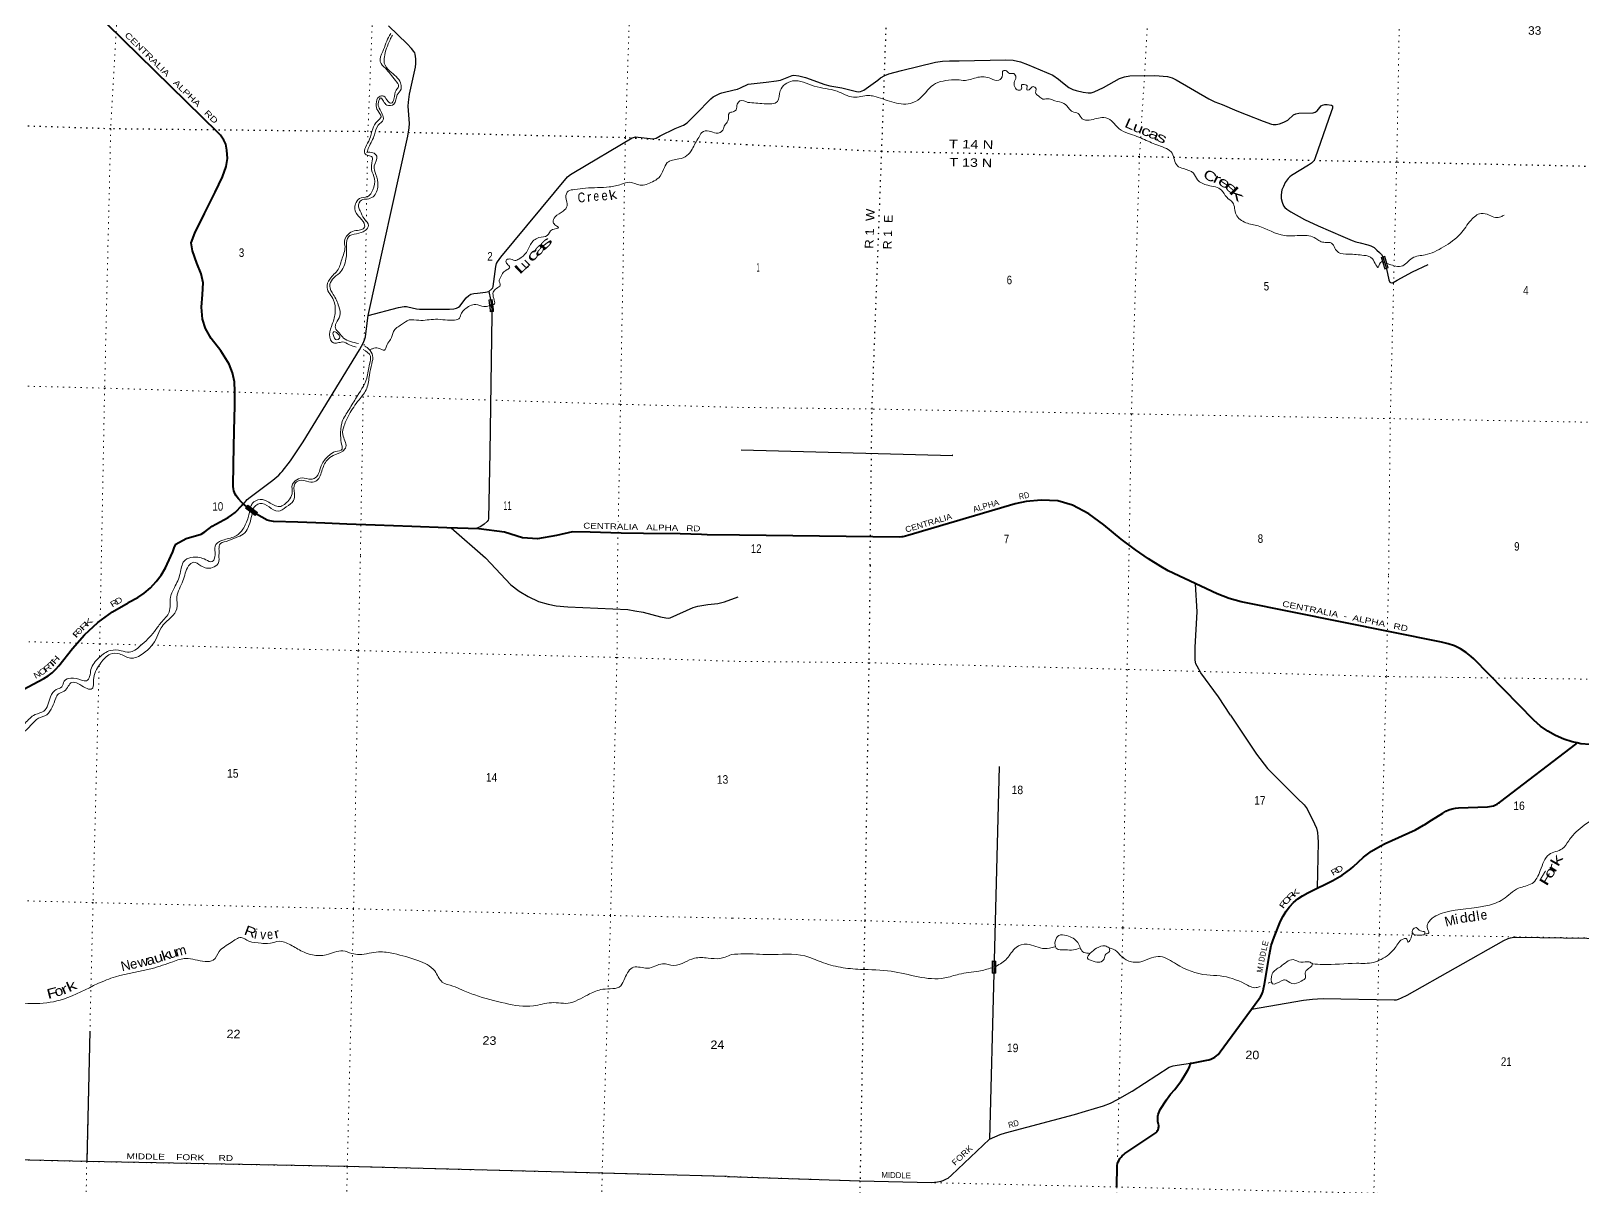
# Model space of a CAD drawing. Header units: feet. Extents: x -518066 to -250644, y -364975 to -177792.
# Drawn here: x -455800 to -423913, y -329205 to -305448 of the extents above; entities that cross this region are included whole.
import ezdxf
from ezdxf.enums import TextEntityAlignment as Align

# ---------------------------------------------------------------- set-up
doc = ezdxf.new("R2010")
doc.units = ezdxf.units.FT
doc.header["$LTSCALE"] = 80
doc.linetypes.add('DOTTED', pattern=[1.5, 0.3, -1.2])
for name, color, linetype, lineweight in [('26', 7, 'Continuous', 40), ('29', 7, 'Continuous', 25), ('30', 7, 'Continuous', 13), ('31', 7, 'Continuous', 13), ('39', 7, 'Continuous', 13), ('41', 7, 'Continuous', 13), ('6', 7, 'DOTTED', 25), ('61', 7, 'Continuous', 13), ('7', 7, 'DOTTED', 13)]:
    doc.layers.add(name, color=color, linetype=linetype, lineweight=lineweight)
doc.layers.add('27', color=7, linetype='Continuous')

msp = doc.modelspace()

# ---------------------------------------------------------------- linework, layer by layer
at = {"layer": '26'}
msp.add_line((-451168.84, -315376.8), (-451434.46, -315168.57), dxfattribs=at)
for points in [[(-451434.46, -315168.57), (-451478.16, -315130.08), (-451541.04, -315062.23), (-451584.42, -315003.42), (-451606.69, -314964.22), (-451630.66, -314900.62), (-451642.12, -314855.78), (-451647.25, -314811.19), (-451642.78, -314346.73), (-451626.12, -313655.24), (-451610.87, -313150.75), (-451613.47, -312853.07), (-451617.95, -312657.91), (-451662.84, -312474.07), (-451729.95, -312295.85), (-451901.83, -312019.14), (-452100.23, -311764.07), (-452215.14, -311560.82), (-452278.02, -311370.61), (-452295.61, -311122.92), (-452274.82, -310865.9), (-452266.39, -310624.73), (-452303.25, -310441.04), (-452391.66, -310218.17), (-452485.55, -309965.04), (-452510.72, -309801.68), (-452436.69, -309601.96), (-452234.24, -309195.48), (-452019.21, -308761.08), (-451868.69, -308446.14), (-451788.35, -308230.44), (-451765.2, -308063.96), (-451774.13, -307892.85), (-451796.09, -307773.79), (-451836.79, -307690.58), (-451910.74, -307589.18), (-451926.28, -307567.87), (-451953.97, -307540.74), (-456183.59, -303396.43)], [(-452886.75, -316147.95), (-452858.76, -316068.53), (-452823.27, -315996.79), (-452610.03, -315880.11), (-452302.69, -315785.28), (-452226.76, -315737.85), (-452080.6, -315624.52), (-452005.83, -315581.46), (-451747.63, -315447.72), (-451678.59, -315400.04), (-451604.95, -315341.78), (-451459.93, -315194.44), (-451434.46, -315168.57)], [(-432435.35, -316543.09), (-432586.4, -316452.29), (-432842.47, -316294.22), (-433110.12, -316111.79), (-433403.17, -315892.64), (-433759.05, -315599.82), (-434063.95, -315370.38), (-434400.01, -315192.57), (-434701.61, -315101.92), (-435046.9, -315086.77), (-435352.85, -315114.66), (-435582.84, -315162.19), (-437781.74, -315814.57), (-437832.23, -315827.61), (-437891.06, -315843.46), (-437910.03, -315846.17), (-437953.21, -315849.24), (-441241.4, -315807.52)], [(-441241.4, -315807.52), (-441905.96, -315799.18), (-442026.55, -315796.93), (-442462.62, -315784.78), (-443214.4, -315774.8), (-443676.9, -315766.79), (-444309.64, -315746.34), (-444675.52, -315743.54), (-445000.51, -315813.9), (-445393.87, -315885), (-445699.04, -315861.22), (-446072.91, -315745.65), (-446596.43, -315677.57), (-447255.49, -315655.23), (-447974.81, -315629.76), (-448726.29, -315603.69), (-449315.04, -315584.67), (-449764.97, -315560.2), (-450315.53, -315541.89), (-450821.91, -315526.42), (-450890.73, -315516.81), (-450952.08, -315497.85), (-451168.84, -315376.8)], [(-455947.09, -318972.41), (-455753.85, -318870.37), (-455538.18, -318755.24), (-455449.89, -318700.08), (-455367.85, -318636), (-455292.96, -318563.69), (-455232.51, -318492.45), (-454948.96, -318135.08), (-454701.41, -317856.79), (-454426.13, -317605.9), (-454126.13, -317385.16), (-453804.7, -317196.98), (-453802.27, -317195.73), (-453603.03, -317088.14), (-453473.43, -317002.6), (-453344.88, -316889.96), (-453228.81, -316764.49), (-453126.49, -316627.58), (-453039.04, -316480.73), (-453001.1, -316403.86), (-452886.75, -316147.95)], [(-424030.28, -320080.12), (-424133.98, -320058.74), (-424309.14, -320003.02), (-424477.51, -319929.3), (-424637.26, -319838.37), (-424786.63, -319731.25), (-424923.98, -319609.11), (-426153.04, -318351.87), (-426207.01, -318302.37), (-426315.09, -318218.14), (-426431.39, -318145.68), (-426554.62, -318085.77), (-426683.44, -318039.07), (-426816.44, -318006.1), (-430935.66, -317180.17), (-431182.16, -317112.74), (-431431.17, -317016.32), (-432435.35, -316543.09)], [(-426468.62, -321411.35), (-425872.97, -321390.61), (-425831.72, -321387.76), (-425791, -321380.62), (-425751.24, -321369.26), (-425712.89, -321353.8), (-425676.36, -321334.43), (-425642.06, -321311.34), (-425631.2, -321302.87), (-425599.08, -321279.68), (-424057.77, -320101.14), (-424030.28, -320080.12)], [(-411936.2, -322917.01), (-411935.78, -322890.75), (-411933.78, -322766.86), (-411934.54, -320078.73), (-413385.02, -320275.93), (-413554.98, -320296.22), (-414017.2, -320318.02), (-417513.81, -320252.9), (-423669.74, -320115.69), (-423771.03, -320113.93), (-423953.95, -320095.85), (-424030.28, -320080.12)], [(-433490.68, -329205.76), (-433482.2, -328762.82), (-433473.87, -328725.81), (-433461.72, -328689.89), (-433445.88, -328655.42), (-433426.53, -328622.81), (-433403.87, -328592.39), (-433378.16, -328564.51), (-433349.67, -328539.47), (-433323.28, -328520.48), (-432707.62, -328107.03), (-432691.77, -328093.7), (-432677.4, -328078.78), (-432664.67, -328062.45), (-432653.72, -328044.88), (-432644.66, -328026.25), (-432637.6, -328006.79), (-432632.62, -327986.69), (-432629.76, -327966.18), (-432629.06, -327945.48), (-432630.53, -327924.83), (-432631.31, -327919.18), (-432645.81, -327858.76), (-432650.38, -327822.53), (-432651.13, -327786.02), (-432648.06, -327749.64), (-432641.2, -327713.77), (-432630.63, -327678.82), (-432616.47, -327645.16), (-432598.87, -327613.17), (-432597.44, -327610.9), (-432469.18, -327413.69), (-432420.89, -327343.2), (-432384.93, -327299.43), (-432301.84, -327204.86), (-432163.86, -327018.22), (-432113.52, -326938.45), (-432030.57, -326803.36), (-432007.28, -326759.04), (-431988.74, -326712.53), (-431981.7, -326687.52), (-431974.77, -326662.52), (-431949.77, -326657.86), (-431641.44, -326600.32), (-431598.1, -326590.85), (-431555.98, -326576.9), (-431515.56, -326558.62), (-431477.26, -326536.22), (-431441.52, -326509.94), (-431408.72, -326480.06), (-431379.22, -326446.92), (-431364.1, -326426.84), (-430571.82, -325348.32), (-430539.95, -325300.57), (-430513.24, -325249.76), (-430491.99, -325196.43), (-430476.43, -325141.18), (-430475, -325134.65), (-430455.57, -325036.15), (-430356.97, -324429.84), (-430316.41, -324243.11), (-430260.95, -324073.06), (-430127.05, -323744.72), (-430075.82, -323638.65), (-430013.78, -323538.51), (-429941.61, -323445.41), (-429860.1, -323360.36), (-429770.16, -323284.3), (-429672.75, -323218.06), (-429568.95, -323162.36), (-429538.52, -323148.58), (-429051.7, -322904.99), (-428859.16, -322793.91), (-428679.29, -322663.32), (-428636.32, -322627.61), (-428422.16, -322429.78), (-428257.17, -322305.87), (-428080.13, -322199.88), (-427975.12, -322148.2), (-427353.85, -321862.7), (-427187.09, -321772.16), (-427162.44, -321756.79), (-427024.06, -321669.06), (-426795.1, -321520.04), (-426733.54, -321484.38), (-426668.59, -321455.36), (-426600.97, -321433.29), (-426531.4, -321418.4), (-426468.62, -321411.35)]]:
    msp.add_lwpolyline(points, dxfattribs=at)
at = {"layer": '29'}
for p, q in [((-448875.03, -311296.78), (-448058.45, -307609.91)), ((-447168.62, -315657.68), (-446464.57, -316274)), ((-431154.03, -319510.88), (-430623.24, -320309.64)), ((-429355.34, -322118.21), (-429374.26, -323062.99)), ((-430722.78, -325553.82), (-429656.5, -325368.88)), ((-454595.29, -326001.66), (-454655.84, -328682.41))]:
    msp.add_line(p, q, dxfattribs=at)
for points in [[(-448058.45, -307609.91), (-448028.23, -307436.82), (-448025.11, -307351.33), (-448050.12, -306992.66), (-448046.99, -306907.15), (-448025.11, -306742.42), (-447904.21, -306191.89), (-447891.71, -306116.81), (-447891.71, -306083.46), (-447895.87, -306018.8), (-447907.34, -305924.96), (-447917.76, -305893.68), (-447933.4, -305866.59), (-447984.46, -305808.19), (-448075.13, -305708.1), (-448458.65, -305341.09)], [(-441064, -306539.59), (-440692.8, -306496.64), (-440480.8, -306471.45), (-440398.94, -306454.65), (-440163.86, -306362.25), (-440123.98, -306353.85), (-440027.42, -306370.65), (-439886.79, -306404.25), (-439492.19, -306547.04), (-439389.34, -306572.25), (-439139.56, -306614.24), (-438837.31, -306689.84), (-438796.38, -306694.05), (-438755.45, -306689.85), (-438691.43, -306660.45), (-438400.73, -306454.65), (-438344.06, -306412.65), (-438256.95, -306360.15), (-438177.19, -306324.45), (-437913.77, -306261.45), (-437214.81, -306089.25), (-437074.19, -306068.25), (-436931.45, -306059.85), (-436729.96, -306059.85), (-435781.23, -306038.85), (-435621.7, -306043.05), (-435470.58, -306080.85), (-435327.85, -306135.45), (-434807.31, -306353.85), (-434691.86, -306433.64), (-434605.81, -306505.04), (-434473.57, -306605.84), (-434398.01, -306647.84), (-434328.74, -306673.04), (-434179.71, -306706.64), (-434078.96, -306719.24), (-434018.1, -306715.04), (-433957.22, -306694.04), (-433766.22, -306605.84), (-433438.78, -306421.05), (-433335.93, -306387.44), (-433220.49, -306370.65), (-432708.35, -306362.25)], [(-432708.35, -306362.25), (-432452.26, -306383.25), (-432355.71, -306408.45), (-432271.75, -306450.45), (-431600.09, -306841.04), (-431474.15, -306899.84), (-431323.02, -306958.64), (-431024.97, -307084.64), (-430831.87, -307164.44), (-430480.69, -307297.11), (-430312.77, -307360.11), (-430278.79, -307368.13), (-430215.03, -307368.9), (-430147.86, -307356.3), (-430059.45, -307324.03), (-429979.69, -307277.83), (-429862.15, -307172.84), (-429812.83, -307147.63), (-429753, -307135.04), (-429454.95, -307126.63), (-429412.97, -307118.24), (-429375.19, -307088.84), (-429291.23, -306988.04), (-429261.85, -306969.13), (-429215.67, -306958.64), (-429167.39, -306956.53), (-429077.13, -306971.24), (-429060.35, -306988.03), (-429060.34, -307034.24), (-429085.53, -307109.84), (-429412.97, -308050.62), (-429437.11, -308107.31), (-429471.74, -308143.02), (-429493.78, -308164.01), (-429551.5, -308201.82), (-429904.13, -308416.02), (-429938.76, -308445.41), (-429968.15, -308476.91), (-430030.06, -308563.02), (-430068.9, -308640.71), (-430097.23, -308710.02), (-430117.17, -308812.9), (-430114.02, -308890.61), (-430094.08, -308962), (-430063.65, -309037.61)], [(-446396.88, -310801.28), (-446329.51, -310744.13), (-446310.75, -310723.28), (-446303.69, -310695.63), (-446253.67, -310286.91), (-446235.71, -310226.97), (-446219.04, -310193.61), (-446145.28, -310095.06), (-444777.97, -308443.51), (-444718.31, -308398.16), (-444644.57, -308351.75), (-443452.34, -307642.75), (-443376, -307622.42), (-443327.28, -307626.07), (-443077.16, -307659.43), (-443017.49, -307659.95), (-442959.13, -307647.44), (-442877.07, -307601.05), (-442568.59, -307450.9), (-442392.19, -307380.52), (-442318.47, -307334.13), (-442143.39, -307158.96), (-441834.91, -306842), (-441784.61, -306802.89), (-441714.78, -306763.27), (-441649.13, -306729.9), (-441609.8, -306716.88), (-441351.35, -306658.49), (-441286.45, -306640.24), (-441226.29, -306616.78), (-441064, -306539.59)], [(-430063.65, -309037.61), (-430041.6, -309071.2), (-429995.42, -309111.1), (-429915.66, -309163.6), (-429632.3, -309321.1), (-429351.04, -309451.29), (-428849.39, -309669.69), (-428652.09, -309753.69), (-428576.53, -309778.89), (-428490.47, -309799.89), (-428330.95, -309841.89), (-428270.08, -309862.89), (-428205.01, -309898.59), (-428148.34, -309948.99), (-428091.15, -309996.23), (-428054.42, -310039.28), (-428024.5, -310089.69)], [(-428024.5, -310089.69), (-427950.52, -310335.37), (-427904.35, -310557.97), (-427890.18, -310595.77), (-427881.78, -310607.32), (-427868.66, -310616.76), (-427842.95, -310623.07), (-427825.11, -310622.02), (-427816.19, -310616.76), (-427732.23, -310570.57), (-427413.19, -310396.27), (-427094.15, -310242.97)], [(-448875.03, -311296.78), (-448249.9, -311129.37), (-448132.13, -311108.52), (-448086.28, -311108.52), (-448058.14, -311112.69), (-447883.06, -311154.4), (-447817.4, -311162.74), (-447678.8, -311166.91), (-447203.58, -311166.91), (-447112.91, -311158.57), (-447057.68, -311146.05), (-447017.03, -311125.21), (-446990.98, -311100.18), (-446857.58, -310929.18), (-446807.56, -310881.24), (-446761.7, -310854.11), (-446701.26, -310843.7), (-446624.14, -310833.26), (-446465.73, -310812.41), (-446396.88, -310801.28)], [(-446396.88, -310801.28), (-446362.56, -310964.64), (-446341.72, -311100.18), (-446332.86, -311182.55), (-446331.3, -311216.96), (-446335.47, -311281.6), (-446370.9, -314107.16), (-446400.08, -315475.11), (-446409.45, -315500.13), (-446426.13, -315529.32), (-446487.62, -315583.55), (-446557.44, -315627.33), (-446657.01, -315669.12)], [(-449054.47, -311996.87), (-448971.08, -311846.71), (-448939.82, -311771.64), (-448925.23, -311729.93), (-448918.97, -311673.63), (-448875.03, -311296.78)], [(-451434.46, -315168.57), (-451357.61, -315076.82), (-451300.29, -315024.68), (-451188.78, -314945.45), (-450834.46, -314680.62), (-450708.35, -314576.35), (-450664.58, -314530.47), (-450638.53, -314503.37), (-450469.7, -314282.33), (-450211.25, -313890.3), (-449054.47, -311996.87)], [(-441207.62, -314053.14), (-436863.22, -314168.79), (-436871.22, -314166.61)], [(-446464.57, -316274), (-445938.89, -316832.19), (-445773.47, -316962.62), (-445587.43, -317071.56), (-445373.4, -317172.07), (-445176.14, -317228.65), (-445010.72, -317258.09), (-444772.34, -317281.01), (-443538.49, -317333.37), (-443391.75, -317360.95), (-443224.42, -317393.21), (-442865.48, -317490.45), (-442759.86, -317510.56), (-442707.52, -317514.3), (-442670.13, -317504.95), (-442195.28, -317297.37), (-442102.74, -317266.05), (-441893.36, -317236.13), (-441686.78, -317213.21), (-441549.38, -317176.28), (-441268.38, -317075.87)], [(-431154.03, -319510.88), (-431400.81, -319133.21), (-431765.31, -318636.36), (-431842.76, -318504.17), (-431864.39, -318451.75), (-431879.21, -318376.54), (-431883.77, -318112.16), (-431842.76, -317387.4), (-431875.51, -316806.92)], [(-430623.24, -320309.64), (-430392.77, -320603.26), (-429777.69, -321218.63), (-429644.42, -321353.1), (-429581.78, -321432.87), (-429546.46, -321508.08), (-429472.43, -321651.66), (-429389.27, -321831.71), (-429367.64, -321920.6), (-429357.38, -322014.05), (-429355.34, -322118.21)], [(-435907.62, -320559.93), (-436017.57, -324813.71), (-436105.76, -328225.38)], [(-429656.5, -325368.88), (-429472.42, -325343.84), (-429366.5, -325337.01), (-429253.73, -325334.73), (-427791.2, -325362.08), (-427746.79, -325359.8), (-427701.23, -325346.12), (-427640.85, -325316.5), (-427522.39, -325261.8), (-425535.91, -324140.46), (-425447.08, -324097.16), (-425399.23, -324081.21), (-425335.46, -324072.09), (-425279.86, -324069.67)], [(-425279.86, -324069.67), (-422867.47, -324103.96), (-420224.97, -324167.48)], [(-436105.76, -328225.38), (-435889.78, -328126.66), (-435778.16, -328090.19), (-434358.91, -327716.41), (-434131.99, -327645.27), (-433766.62, -327534.08), (-433623.98, -327481.17), (-433475.02, -327406.45), (-433174.31, -327233.24), (-432417.99, -326740.95), (-432333.7, -326713.6), (-432253.97, -326704.48), (-431974.77, -326662.52)], [(-437300.66, -329116.49), (-437173.48, -329102.12), (-437098.3, -329086.17), (-437058.43, -329070.21), (-436993.51, -329040.58), (-436959.34, -329022.35), (-436885.3, -328960.82), (-436105.76, -328225.38)], [(-441495.27, -328988.48), (-444066, -328920.3), (-449318.5, -328786.04), (-454655.84, -328682.41), (-459938.58, -328555.65), (-464407.47, -328459.61)], [(-441495.27, -328988.48), (-438768.14, -329081.16), (-437300.66, -329116.49)]]:
    msp.add_lwpolyline(points, dxfattribs=at)
at = {"layer": '29', "linetype": 'DOTTED', "lineweight": 100}
msp.add_arc((-447432.38, -311218.14), 1096.99, 0.22794, 13.1622, dxfattribs=at)
at = {"layer": '31'}
for p, q in [((-427985.97, -310077.99), (-427915.51, -310317.85)), ((-427915.51, -310317.85), (-427987.47, -310338.99)), ((-446397.15, -310975.41), (-446325.41, -310962.61)), ((-446331.7, -310971.85), (-446388.23, -310981.94)), ((-446295.55, -311212.33), (-446368.63, -311217.4)), ((-435974.52, -324562.34), (-435980.02, -324812.28)), ((-435980.02, -324812.28), (-436055, -324810.62))]:
    msp.add_line(p, q, dxfattribs=at)
for points in [[(-427987.47, -310338.99), (-428057.93, -310099.13), (-427985.97, -310077.99)], [(-446397.1, -310976.04), (-446369.39, -311181.29), (-446368.62, -311217.25)], [(-446388.23, -310981.94), (-446361.4, -311180.67), (-446360.8, -311208.83), (-446303.93, -311204.88)], [(-446303.93, -311204.88), (-446304.62, -311172.33), (-446331.7, -310971.85)], [(-446324.92, -310962.26), (-446296.63, -311171.71), (-446295.78, -311211.91)], [(-436055, -324810.62), (-436049.5, -324560.68), (-435974.52, -324562.34)]]:
    msp.add_lwpolyline(points, dxfattribs=at)
for points in [[(-427991.39, -310087.92), (-428048, -310104.55), (-427982.04, -310329.05), (-427925.43, -310312.42), (-427991.38, -310087.92)], [(-436041.68, -324568.85), (-435982.69, -324570.15), (-435987.83, -324804.1), (-436046.82, -324802.8)]]:
    msp.add_lwpolyline(points, close=True, dxfattribs=at)
at = {"layer": '39'}
msp.add_line((-430331.25, -324994.89), (-430380.03, -325015.91), dxfattribs=at)
for points in [[(-449120.49, -311943), (-449259.71, -311897.45), (-449405.41, -311838.42), (-449500.28, -311858.78), (-449582.72, -311859.25), (-449667.99, -311684.71), (-449609.79, -311470.62), (-449550.93, -311220.33), (-449584.68, -310976.37), (-449718.77, -310722.49), (-449663.27, -310546.55), (-449492.82, -310350.63), (-449406.04, -310112.94), (-449353.18, -309848.58), (-449362.26, -309808.07), (-449286.56, -309626.48), (-449158.58, -309554.46), (-448948.05, -309475.93), (-448945.37, -309439.78), (-449041.14, -309289.18), (-449150.24, -309098.11), (-449132.4, -309001.91), (-449054, -308892.76), (-448886.41, -308853.65), (-448775.19, -308708.92), (-448743.01, -308488.3), (-448803.87, -308298.13), (-448790.37, -308109.35), (-448793.1, -308038.91), (-448868.93, -308007.33), (-448940.48, -307961.75), (-448930.2, -307839.27), (-448842.69, -307671.97), (-448780.47, -307457.95), (-448679.01, -307296.95), (-448609.06, -307209.77), (-448677.13, -307083.81), (-448708.8, -306946.47), (-448649.76, -306796.74), (-448553.07, -306786.48), (-448464.57, -306894.71), (-448398.87, -306930.13), (-448343.02, -306844.69), (-448301.53, -306664.47), (-448249.85, -306587), (-448313.9, -306461.13), (-448520.49, -306213.94), (-448624.51, -306075.25), (-448574.54, -305871.05), (-448433.74, -305537.83), (-448409.67, -305497.3)], [(-448375.27, -305531.43), (-448423.33, -305628.53), (-448540.34, -305980.29), (-448542.66, -306106.94), (-448429.03, -306269.94), (-448206.32, -306515.42), (-448194.12, -306618.21), (-448198.62, -306644.27), (-448275.08, -306757.47), (-448342.96, -306951.28), (-448488.08, -306970.7), (-448556.99, -306890.98), (-448610.04, -306823.63), (-448663.85, -306907.09), (-448644.09, -307036.16), (-448583.91, -307153.93), (-448563.93, -307270.94), (-448670.58, -307385.59), (-448742.48, -307579.32), (-448859.78, -307836.56), (-448897.9, -307942.44)], [(-441070.13, -306913.28), (-440735.18, -306941.76), (-440462.98, -306893.08), (-440406.44, -306675.1), (-440151.31, -306473.27), (-439707.39, -306580.92), (-439237.27, -306685.09), (-438902.12, -306806.59), (-438594.04, -306772.72), (-438485.82, -306787.01), (-438112.43, -306905.28), (-437733.27, -306935.2), (-437536.36, -306832.69), (-437214.82, -306523.66), (-437004.75, -306467.67), (-436775.32, -306448.27), (-436602.8, -306461.87), (-436348.39, -306398.75), (-436077.65, -306424.43), (-435917.61, -306459.89), (-435841.12, -306350.89), (-435827.33, -306262.71), (-435759.12, -306268.14), (-435697.81, -306317.65), (-435607.51, -306323.53), (-435564.75, -306396.79), (-435601.11, -306508.63), (-435571.2, -306621.83), (-435495.71, -306665.61), (-435446.83, -306632.44), (-435449.43, -306560), (-435366.92, -306553.66), (-435335.18, -306574.42), (-435336.81, -306656.82), (-435294.55, -306653.66), (-435212.91, -306589), (-435151.48, -306632.48), (-435160.94, -306704.67), (-435072.5, -306805), (-434993.04, -306850.87), (-434978.94, -306849.15), (-434852.29, -306845.72), (-434766.6, -306881.67), (-434576.75, -306933.83), (-434464.53, -307050.73), (-434407.28, -307102.17), (-434287.53, -307142.84), (-434205.23, -307249.08), (-434057.13, -307278.26), (-433760.74, -307226.06), (-433599.33, -307293.72), (-433445.84, -307457.72), (-433250.76, -307550.2), (-432919.78, -307679.65), (-432630.86, -307802.21), (-432354.7, -307960.69), (-432247.26, -308218.23), (-432121.8, -308275.1), (-431916.76, -308371.8), (-431832.97, -308504.21), (-431622.22, -308617.11), (-431338.89, -308717.44), (-431233.29, -308864.37), (-431108.9, -308975.5), (-431041.35, -309218.15), (-430837.73, -309387.2), (-430587.91, -309454.67), (-430047.31, -309652.77), (-429697.61, -309647.91), (-429403.45, -309708.25), (-429314.18, -309766.38), (-429208.21, -309792.68), (-429079.91, -309807.39), (-429009.54, -309907.35), (-428939.02, -309999.28), (-428728.7, -310031.75), (-428417.79, -310058.26), (-428240.39, -310130.27), (-428115.14, -310299.71), (-428052.71, -310190.42), (-428032.03, -310195.41)], [(-441070.11, -306913.28), (-441234.34, -306884.68), (-441289.79, -306948), (-441314.06, -307066.2), (-441377.14, -307107.25), (-441451.98, -307132), (-441481.09, -307294.35), (-441544.98, -307379.64), (-441585.07, -307483.46), (-441720.99, -307549.31), (-441866.9, -307502.34), (-442018.27, -307533.71), (-442082.45, -307635.08), (-442152.99, -307754.42), (-442217.54, -307875.9), (-442324.51, -308008.64), (-442490.61, -308075.93), (-442727.24, -308151.96), (-442802.17, -308291.34), (-442903.85, -308464.41), (-443034.03, -308546.44), (-443284.58, -308614.17), (-443498.64, -308555.88), (-443668.28, -308596.96), (-443918.61, -308652.63), (-444405.63, -308677.74), (-444633.34, -308705.67), (-444762.59, -308737.45), (-444813.15, -308863.21), (-444784.22, -309040.72), (-444864.59, -309147.82), (-445031.65, -309267.38), (-445071.89, -309379.24), (-445016.75, -309442.61), (-444965.3, -309487.82), (-445088.72, -309529.76), (-445193.43, -309648.47), (-445367.16, -309693.5), (-445538.64, -309835.1), (-445622.01, -309996.44), (-445777.33, -310134.31), (-445862.3, -310162.9), (-445972.29, -310130.68), (-446039.24, -310163.62), (-446018.42, -310234.4), (-445965.33, -310299.74), (-446018.54, -310351.03), (-446102.09, -310411.82), (-446154.17, -310511.4), (-446181.36, -310569.21), (-446161.09, -310670.14), (-446234.7, -310737.15), (-446302.46, -310814.32), (-446292.08, -310945.01), (-446277.14, -311055.99), (-446383.27, -311091.32)], [(-448897.9, -307942.44), (-448779.39, -307948.67), (-448694.29, -308022.65), (-448750.15, -308218.69), (-448715.19, -308396.32), (-448673.08, -308622.34), (-448773.82, -308853.74), (-448893.28, -308899.78), (-449011.21, -308922.77), (-449071.08, -309057.35), (-449038.46, -309142.42), (-448956.95, -309302.81), (-448865.09, -309447.31), (-448933.22, -309544.58), (-449113.46, -309615.63), (-449279.44, -309676.89), (-449316.85, -309853.16), (-449330.03, -310134.46), (-449463.95, -310421.56), (-449604.95, -310545.63), (-449663.91, -310691.33), (-449590.58, -310859.62), (-449476.48, -311107.09), (-449453.92, -311302.58), (-449533.05, -311451.94), (-449546.87, -311548.21), (-449470.33, -311650.19), (-449377.84, -311760.51), (-449236.32, -311827.5), (-449075.25, -311871.31)], [(-428032.03, -310195.41), (-427799.1, -310270.03), (-427648.67, -310283.18), (-427420.28, -310112.97), (-427157.8, -310048), (-426778.86, -309884.91), (-426429.96, -309614.64), (-426211.4, -309331.64), (-426007.82, -309197.11), (-425839.71, -309230.73), (-425710.08, -309279.64), (-425599.3, -309265.83), (-425534.28, -309228.97)], [(-446383.26, -311091.32), (-446498.87, -311110.3), (-446662.99, -311069.03), (-446889.97, -311167.36), (-446957.76, -311246.54), (-446993.77, -311346.42), (-447099.09, -311388.7), (-447290.03, -311385.14), (-447490.84, -311371.35), (-447833.04, -311393.12), (-448027.92, -311385.47), (-448188.47, -311479.01), (-448353.95, -311622.73), (-448411.2, -311784.56), (-448485.5, -311889.76), (-448539.96, -312009.4), (-448665.78, -311962.82), (-448782.64, -311976.73), (-448843.28, -312000.06)], [(-449578.35, -311620.02), (-449481.72, -311681.44), (-449457.33, -311746.19), (-449467.65, -311766.84), (-449515.18, -311794.15), (-449591.58, -311684.13), (-449590.81, -311641.91), (-449586.72, -311637.96), (-449579.29, -311620.44)], [(-451291.46, -315234.92), (-451253.53, -315160.41), (-451091.12, -315074.95), (-450915.24, -315132.53), (-450695.7, -315221.08), (-450506.32, -315089.87), (-450437.64, -314962.45), (-450427.93, -314761.52), (-450370.37, -314692.21), (-450232.56, -314632.44), (-450044.07, -314660.08), (-449961.11, -314631.46), (-449821.16, -314344.48), (-449671.09, -314164.27), (-449547.09, -314090.16), (-449407.42, -314038.47), (-449416.07, -313961.89), (-449438.49, -313758.35), (-449417.82, -313507.36), (-449284.55, -313256.45), (-449131.15, -313003.91), (-448902.24, -312579.82), (-448844.69, -312291.3), (-448827.61, -312126.72), (-448978.18, -311992.65)], [(-448939.47, -311922.2), (-448857.23, -311987.4), (-448781.23, -312119.54), (-448798.31, -312284.12), (-448848.84, -312518.47), (-448902.11, -312792.99), (-449061.21, -313027.33), (-449265.78, -313329.2), (-449366.4, -313554.57), (-449395.95, -313741.05), (-449332.24, -313995.63), (-449396.17, -314082.92), (-449592.78, -314169.75), (-449717.18, -314265.98), (-449827.9, -314493.17), (-449950.34, -314702.05), (-450089.28, -314713.54), (-450293.88, -314687.6), (-450381.56, -314754.34), (-450387.13, -314949.31), (-450405.93, -315097.78), (-450557.09, -315227.69), (-450723.59, -315317.09), (-450910.9, -315225.12), (-451100.74, -315161.25), (-451233.29, -315263.35), (-451238.42, -315275.44)], [(-452019.05, -316164.85), (-452000.71, -315999.17), (-451834.06, -315901.72), (-451585.3, -315821.89), (-451448.1, -315685.69), (-451339.14, -315444.38), (-451291.46, -315234.92)], [(-451238.42, -315275.44), (-451281.37, -315473.61), (-451340.92, -315651.49), (-451439.89, -315786.39), (-451586, -315860.09), (-451792.48, -315936.68), (-451928.47, -316006.55), (-451938.33, -316067.45), (-451936.4, -316166.66)], [(-458953.56, -320852.42), (-458474.53, -320656.33), (-458198.83, -320615.05), (-457991.94, -320606.7), (-457918.83, -320557.77), (-457873.11, -320237.07), (-457827.94, -320063.05), (-457634.59, -319909.77), (-457306.38, -319734.79), (-457163.99, -319741.36), (-456857.05, -319981.97), (-456683.99, -320302.57), (-456522.1, -320458.19), (-456407.2, -320430.11), (-456278.9, -320092.8), (-456173.32, -319907.8), (-455922.32, -319671.16), (-455716.55, -319496), (-455536.64, -319422.86), (-455399.11, -319131.93), (-455282.08, -318981.3), (-455168.73, -318927.07), (-455118.52, -318809.4), (-454984.93, -318745.48), (-454762.83, -318785.63), (-454658.7, -318799.55), (-454599.01, -318714.21), (-454568.37, -318568.07), (-454401.54, -318323.88), (-454168.2, -318179.36), (-453947.48, -318183.31), (-453781.42, -318214.42), (-453556.39, -318085.82), (-453266.25, -317791.6), (-453130.61, -317609.15), (-452962.19, -317389.11), (-452936.85, -317086.13), (-452836.45, -316852.81), (-452726.94, -316557.37), (-452636.51, -316319.85), (-452468.91, -316262.57), (-452208.86, -316313.45), (-452077.02, -316349.97), (-452027.61, -316278.51), (-452019.05, -316164.85)], [(-451936.4, -316166.66), (-451939.11, -316212.9), (-451955.25, -316388.32), (-452073.2, -316476.64), (-452311.39, -316438.21), (-452462.67, -316365.17), (-452562.35, -316441.75), (-452678.09, -316749.15), (-452804.28, -317080.47), (-452804.46, -317321.6), (-452919.83, -317492.36), (-453126.4, -317713.72), (-453214.06, -317907.08), (-453498.91, -318243.59), (-453759.44, -318335.38), (-453984.75, -318248.96), (-454173.54, -318255.62), (-454363.26, -318431.07), (-454511.17, -318741.91), (-454565.39, -318974.04), (-454679.34, -318947.89), (-454838.37, -318858.63), (-454960.38, -318834.34), (-455036.02, -318913.37), (-455118.06, -319014.38), (-455237.46, -319070.52), (-455291.21, -319159.99), (-455364.61, -319341.54), (-455477.73, -319498.26), (-455645.61, -319571.62), (-455802.66, -319715.5), (-456142, -320069.13), (-456233.26, -320238.3), (-456313.24, -320451.89), (-456429.36, -320550.28), (-456559.69, -320541.92), (-456728.01, -320410.3), (-457033, -319942.65), (-457241.74, -319826.37), (-457427.7, -319901.41), (-457763.4, -320160.66), (-457800.34, -320322.77), (-457829.16, -320595.55), (-457959.64, -320711.77), (-458233.1, -320739.03), (-458496.93, -320790.57), (-458931.85, -320978.47)], [(-422196.62, -320220.5), (-422255.81, -320396.22), (-422438.57, -320654.67), (-422761.44, -321015.43), (-423334.04, -321432.51), (-424050.05, -321907.62), (-424205.47, -322088.09), (-424340.57, -322252.81), (-424607.35, -322371.19), (-424789.31, -322704.04), (-424960.1, -322966.7), (-425234.59, -323064.85), (-425555.32, -323292.95), (-425874.43, -323420.54), (-426759.68, -323565.22), (-427075.65, -323747.15), (-427115.68, -323865.13), (-427081.45, -323982.29), (-427172.84, -324007.92)], [(-427175.44, -324019.66), (-427162.49, -323963.57), (-427252.48, -323944.04), (-427343.66, -323874.22), (-427408.5, -323913.4), (-427415.65, -323983.65), (-427279.98, -324032.06), (-427175.44, -324019.66)], [(-458633.88, -324420.12), (-458491.71, -324301.29), (-458445.67, -324308.14), (-458364.5, -324488.44), (-458212.21, -324734.32), (-458026.74, -324918.5), (-457866.86, -325074.09), (-457241.21, -325223.95), (-456378.54, -325363.99), (-455689.3, -325434.61), (-455135.74, -325344.05), (-454425.68, -325025.19), (-454065.96, -324884.94), (-453310.28, -324713.6), (-452884.35, -324574.53), (-452618.23, -324506.95), (-452223.94, -324572.29), (-452056.8, -324541.12), (-451935.38, -324368.47), (-451689.23, -324179.97), (-451482.75, -324079.17), (-451325.42, -324150.31), (-451069.27, -324195.09), (-450942.96, -324203.38), (-450687.22, -324155.71), (-450437.9, -324246.59), (-450191.32, -324379.61), (-450017.66, -324434.97), (-449734.63, -324434.01), (-449393.98, -324351.69), (-449208.24, -324405.25), (-449054.05, -324426.1), (-448657.74, -324374.92), (-448345.21, -324408.65), (-447849.92, -324552.16), (-447506.38, -324765.3), (-447349.76, -324993.17), (-447132.41, -325075.43), (-446951.14, -325155.04), (-446683.97, -325258.29), (-446056.7, -325430.28), (-445479.54, -325482.82), (-445109.07, -325417.11), (-444719.76, -325422.08), (-444511.52, -325335.38), (-444323.16, -325238.28), (-444052.53, -325142.65), (-443683.97, -325070.88), (-443600.98, -324915.62), (-443420.39, -324687.76), (-443135.74, -324708.93), (-442980.46, -324667.51), (-442823.01, -324616.07), (-442594.78, -324650.3), (-442368.86, -324586.02), (-442170.75, -324505.17), (-441889.66, -324500.16), (-441644.92, -324508.56), (-441538.09, -324482.34), (-441407.82, -324428.07)], [(-434764.48, -324268.96), (-434976.8, -324306.4), (-435332.52, -324216.27), (-435560.35, -324283), (-435748.64, -324511.2), (-435974.22, -324670.94)], [(-434242.13, -324292.01), (-434294.55, -324182.6), (-434520.98, -324038.25), (-434685.54, -324039.63), (-434757.67, -324157.1), (-434733.89, -324300.23), (-434549.82, -324333.34), (-434379.23, -324332.04), (-434242.13, -324292.01)], [(-434041.71, -324403.43), (-434165.35, -324383.72), (-434206.96, -324350.88), (-434242.13, -324292.01)], [(-433650.2, -324293.44), (-433731.77, -324249.91), (-433905.14, -324299.41), (-434037.22, -324401.85), (-434093.01, -324501.48), (-433973.62, -324563.71), (-433837.49, -324583.98), (-433750.09, -324515.01), (-433714.4, -324417.06), (-433641.37, -324367.97), (-433650.2, -324293.44)], [(-427420.76, -323982.71), (-427462.98, -324122.96), (-427503.91, -324172.57), (-427533, -324109.78), (-427595.12, -324104.76), (-427772.64, -324286.89), (-428059.46, -324527.59), (-428214.97, -324589.45), (-428564.43, -324607.98), (-429263.14, -324633), (-429467.6, -324619.68)], [(-436057.24, -324701.43), (-436328.72, -324769.33), (-436735.09, -324833.2), (-437025.27, -324908.98), (-438126.69, -324770.74), (-438758.16, -324732.49), (-439166.83, -324689.77), (-439564.39, -324580.87), (-439903.52, -324456.82), (-440637.5, -324429), (-441152.91, -324410.71), (-441407.92, -324428.09)], [(-430543.23, -325083.34), (-430627.29, -325107.79), (-430862.81, -325029.64), (-431365.86, -324866.78), (-431644.45, -324846.24), (-432266.96, -324625.18), (-432599.58, -324471.08), (-432776.57, -324496.4), (-432994.56, -324575.34), (-433247.17, -324561.25), (-433425.68, -324431.73), (-433564.29, -324316.93), (-433650.2, -324293.44)], [(-429467.6, -324619.68), (-429539.21, -324580.33), (-429707.85, -324585.68), (-429869.54, -324532.83), (-430130.73, -324677.43), (-430297.63, -324823.55), (-430288.93, -325030.77), (-430107.31, -324967.33), (-430046.8, -324948.19), (-429895.51, -325022.99), (-429702.07, -324973.81), (-429612.54, -324896.83), (-429621.18, -324810.24), (-429549.4, -324714.88), (-429482.29, -324659.65), (-429467.6, -324619.68)]]:
    msp.add_spline(points, degree=3, dxfattribs=at)
at = {"layer": '6'}
for points in [[(-438560.41, -316426.68), (-438520.13, -313215.88), (-438321.42, -307926.33), (-438130.11, -302604.46), (-438045.21, -297278.38), (-437965.43, -292008.49), (-437886.09, -286760.71), (-437778.38, -281398.92), (-437610.27, -276132.86), (-437441.65, -270840.68), (-437427.11, -270683.55)], [(-448802.63, -307517.29), (-454162.8, -307458.19), (-459445.49, -307287.33), (-464756.22, -307220.53), (-470135.33, -307154.46), (-472588.18, -307126.89)], [(-441086.93, -307786.78), (-443588.48, -307641.2), (-448719.06, -307520.21)], [(-409586.91, -308522.67), (-412089.66, -308470.31), (-415924.36, -308403.48), (-417185, -308365.43), (-422422.97, -308259.62), (-427741.2, -308148.14), (-433025.17, -308031.33), (-438321.42, -307926.33), (-441086.93, -307786.78)], [(-438560.41, -316426.68), (-438586.23, -318430.14), (-438671.83, -323734.63), (-438768.14, -329081.16), (-438847.2, -334353.58), (-438940.95, -339665.97), (-439101.39, -345007.45), (-439203.33, -350329.77), (-439204.78, -350397.57)]]:
    msp.add_lwpolyline(points, dxfattribs=at)
at = {"layer": '61'}
for p, q in [((-451347.92, -315195.58), (-451148.15, -315345.89)), ((-451148.15, -315345.89), (-451193.24, -315405.82))]:
    msp.add_line(p, q, dxfattribs=at)
msp.add_lwpolyline([(-451193.24, -315405.82), (-451393.01, -315255.52), (-451347.92, -315195.58)], dxfattribs=at)
msp.add_lwpolyline([(-451346.33, -315206.78), (-451381.8, -315253.93), (-451194.82, -315394.61), (-451159.35, -315347.47)], close=True, dxfattribs=at)
at = {"layer": '7'}
for p, q in [((-448902.18, -308863.23), (-448886.68, -307998.31)), ((-448885.65, -307940.67), (-448884.81, -307893.72)), ((-448911.27, -309371.23), (-448902.86, -308901.93)), ((-448956.73, -311909.93), (-448914.13, -309531.51)), ((-448971.37, -312727.7), (-448958.41, -312003.83)), ((-449033.53, -316223.8), (-448974.48, -312900.76)), ((-443738.03, -315737.04), (-443749.21, -316326.75))]:
    msp.add_line(p, q, dxfattribs=at)
for points in [[(-453515.1, -270370.12), (-453562.73, -270667.27), (-453570.81, -275839.53), (-453378.42, -281043.67), (-453437.92, -286279.32), (-453707.95, -291482.89), (-453861.23, -296678.58), (-453851.25, -301853.18), (-454162.8, -307458.19), (-454288.35, -312787.13), (-454352.68, -316118.93)], [(-448882.25, -307750.75), (-448878.05, -307516.46), (-448665.75, -302171.05), (-448518.03, -296949.11), (-448394.1, -291708.63), (-448268.59, -286492.31), (-448156.21, -281223.45), (-448200.19, -275929.57), (-448025.09, -270639.76), (-448006.21, -270478.72)], [(-432503.74, -270777.21), (-432511.69, -271078.87), (-432804.86, -276267.97), (-432860.52, -281741.41), (-433055.72, -286954.64), (-432660.06, -292262.46), (-432554.11, -297182.32), (-432695.94, -302643.94), (-432982.44, -307332.11)], [(-427906.46, -316628.13), (-427873.12, -313412.93), (-427738.41, -308073.84), (-427639.75, -302798.28), (-427361.76, -297462.1), (-427427.05, -292416.42), (-427805.61, -287056.67), (-427678.51, -281831.99), (-427524.88, -276348.53), (-427269.58, -271178.73), (-427242.48, -270876.13)], [(-443411.89, -302324.48), (-443588.48, -307641.2), (-443688.61, -313119.42), (-443734.08, -315527.8)], [(-432999.59, -307612.75), (-433025.17, -308031.33), (-433191.66, -313317.52), (-433245.86, -316527.79)], [(-472697.83, -312440.7), (-470240.78, -312483.77), (-464827.47, -312548.46), (-462101.58, -312591.47), (-454288.35, -312787.13), (-449095.77, -312944.83)], [(-449006.49, -312947.48), (-443688.61, -313119.42), (-441190.88, -313183.6)], [(-413176.97, -313679.73), (-417358.58, -313603.22), (-422616.87, -313509.06), (-427873.12, -313412.93), (-433191.66, -313317.52), (-438520.13, -313215.88), (-441190.88, -313183.6)], [(-454352.68, -316118.93), (-454388.59, -318040.77), (-454395.83, -318318.28)], [(-449762.54, -348574.29), (-449670.91, -344789.55), (-449529.53, -339426.67), (-449412.79, -334095.5), (-449302.42, -328784.32), (-449172.22, -323487.55), (-449076, -318182.14), (-449033.53, -316223.8)], [(-443749.21, -316326.75), (-443761.36, -318321.53), (-443891.7, -323626.33), (-444066, -328920.3), (-444148.5, -334244.04), (-444224.55, -339543.78), (-444403.98, -344901.96), (-444544.04, -350188.5), (-444671.98, -355471.24), (-444724.48, -360801.55), (-444697.73, -362058.4)], [(-433245.86, -316527.79), (-433278.87, -318567.29), (-433366.64, -323881.79), (-433490.68, -329205.76), (-433568.57, -334530.47), (-433616.43, -336137.36)], [(-428347.34, -335955.01), (-428333.18, -334650.37), (-428209.27, -329334.44), (-428099.4, -324018.29), (-427953.62, -318714.77), (-427906.46, -316628.13)], [(-472805.74, -317669.59), (-470313.68, -317695.28), (-464982.09, -317782.73), (-459687.03, -317893.63), (-454388.59, -318040.77), (-453531.18, -318063.59)], [(-453321.44, -318069.17), (-449076, -318182.14), (-443761.36, -318321.53), (-441291.39, -318402.34)], [(-454400.41, -318494.25), (-454527.23, -323361.5), (-454655.84, -328682.41), (-454748.19, -333995.93), (-454828.22, -339293.59), (-454916.92, -342549.43)], [(-409775.13, -319047.73), (-412178.05, -319003.21), (-417441.89, -318904.97), (-422745.47, -318781.96), (-427953.62, -318714.77), (-433278.87, -318567.29), (-438586.23, -318430.14), (-441291.39, -318402.34)], [(-441393.02, -323680.03), (-443891.7, -323626.33), (-449172.22, -323487.55), (-454527.23, -323361.5), (-459809.65, -323216.66), (-462867.17, -323129.57)], [(-441393.02, -323680.03), (-438671.83, -323734.63), (-433366.64, -323881.79), (-428099.4, -324018.29), (-422867.47, -324103.96), (-417567.94, -324228.91), (-412401.28, -324299.83)], [(-461827.45, -328518.72), (-459938.58, -328555.65), (-454655.84, -328682.41), (-449302.42, -328784.32), (-444066, -328920.3), (-441495.27, -328988.48)], [(-409965.08, -329669.15), (-412349.31, -329616.2), (-417685.11, -329500.72), (-422942.93, -329402.57), (-428209.27, -329334.44), (-433490.68, -329205.76), (-438693.84, -329083.84), (-441495.27, -328988.48)]]:
    msp.add_lwpolyline(points, dxfattribs=at)

# ---------------------------------------------------------------- texts
at = {"layer": '27'}
for s, rotation, width, p in [('CENTRALIA   ALPHA   RD', 315.584, 1.35, (-453887.01, -305543.71)), ('RD', 10.676, 0.9, (-435492.32, -315076.39)), ('ALPHA', 16.525, 1.05, (-436429.47, -315342.17)), ('CENTRALIA   ALPHA   RD', 358.545, 1.25, (-444454.63, -315671.99)), ('CENTRALIA', 16.525, 1.1, (-437817.46, -315755.87)), ('CENTRALIA  -  ALPHA   RD', 348.662, 1.3, (-430100.85, -317271.92))]:
    msp.add_text(s, height=120, rotation=rotation, dxfattribs=dict(at, width=width)).set_placement(p)
for s, rotation, width, p in [('R', 31.38, 1.25, (-454066.98, -317260.46)), ('D', 29.608, 1.25, (-453968.88, -317204.87)), ('R', 43.852, 1.65, (-454665.1, -317717.8)), ('K', 41.845, 1.65, (-454580.91, -317641.18)), ('F', 47.407, 1.85, (-454816.46, -317870.57)), ('O', 33.408, 1.25, (-455530.05, -318660.71)), ('R', 36.539, 1.4, (-455427.09, -318585.17)), ('T', 43.261, 2, (-455329.82, -318497.73)), ('H', 48.092, 1.5, (-455253.89, -318409.25)), ('N', 28.5, 1.2, (-455646.8, -318729.98)), ('R', 30.981, 1.25, (-428986.87, -322775.96)), ('D', 32.481, 1.3, (-428885.12, -322718.35)), ('F', 54.218, 1.6, (-430025.49, -323435.29)), ('O', 48.218, 1.5, (-429957.55, -323354.92)), ('R', 46.22, 1.65, (-429867.49, -323266.44)), ('K', 38.216, 1.55, (-429785.89, -323207.31)), ('L', 77.245, 1.05, (-430407.32, -324314.71)), ('D', 79.763, 0.85, (-430454.59, -324532.27)), ('D', 78.763, 0.85, (-430430.85, -324423.96)), ('M', 80.763, 0.8, (-430489.94, -324744.6))]:
    msp.add_text(s, height=120, rotation=rotation, dxfattribs=dict(at, width=width)).set_placement(p, align=Align.CENTER)
for s, rotation, p in [('O', 46.151, (-454771.21, -317821.71)), ('E', 74.937, (-430384.01, -324213.79)), ('I', 80.763, (-430470.85, -324632.74))]:
    msp.add_text(s, height=120, rotation=rotation, dxfattribs=at).set_placement(p, align=Align.CENTER)
at = {"layer": '30'}
for s, rotation, width, p in [('RD', 14.755, 0.95, (-435704.89, -327994.37)), ('FORK', 43.333, 1.15, (-436813.54, -328774.33)), ('MIDDLE    FORK     RD', 358.909, 1.3, (-453839.83, -328630.36))]:
    msp.add_text(s, height=120, rotation=rotation, dxfattribs=dict(at, width=width)).set_placement(p)
msp.add_text('MIDDLE', height=120, rotation=358.621, dxfattribs=at).set_placement((-438329.21, -329015.26))
at = {"layer": '41'}
for s, rotation, width, p in [('L', 336.316, 1.35, (-433256.68, -307451.15)), ('u', 338.714, 1.4, (-433084.99, -307527.3)), ('c', 338.564, 1.4, (-432922.78, -307595.69)), ('a', 336.668, 1.4, (-432766.08, -307659.06)), ('s', 334.735, 1.6, (-432608.82, -307727.32)), ('C', 329.353, 1.35, (-431626.42, -308510.26)), ('r', 334.294, 1.5, (-431470.84, -308573.47)), ('e', 326.987, 1.6, (-431334.05, -308641.54)), ('e', 319.264, 1.85, (-431197.58, -308742.11)), ('k', 315.568, 2.25, (-431095.41, -308865.67)), ('C', 3.566, 0.8, (-444485.76, -308967.65)), ('e', 1.263, 0.75, (-444184.93, -308935.93)), ('e', 6.767, 0.85, (-444005.97, -308925.75)), ('k', 13.119, 1.15, (-443825.65, -308908.26)), ('a', 46.606, 2.05, (-445288.08, -309991.43)), ('s', 45.473, 2.35, (-445172.44, -309882.66)), ('L', 43.092, 2, (-445657.1, -310363.67)), ('c', 53.236, 1.9, (-445416.08, -310112.94))]:
    msp.add_text(s, height=200, rotation=rotation, dxfattribs=dict(at, width=width)).set_placement(p, align=Align.CENTER)
for s, rotation, p in [('r', 3.361, (-444327.18, -308954.36)), ('u', 44.927, (-445578.33, -310296.99))]:
    msp.add_text(s, height=200, rotation=rotation, dxfattribs=at).set_placement(p, align=Align.CENTER)
for s, rotation, width, p in [('k', 60.292, 1.65, (-424422.81, -322634.38)), ('o', 61.269, 1.45, (-424564.07, -322886.97)), ('r', 61.249, 1.6, (-424483.23, -322750.87)), ('F', 59.118, 1.8, (-424660.78, -323040.6)), ('d', 8.322, 1.1, (-426429.69, -323782.71)), ('d', 8.112, 1.1, (-426266.17, -323761.14)), ('e', 7.887, 0.9, (-426003.39, -323718.6)), ('R', 339.494, 1.25, (-451438.39, -324008.88)), ('v', 354.999, 0.9, (-451098.93, -324111.4)), ('e', 4.772, 0.8, (-450941.43, -324114.91)), ('r', 14.413, 1.2, (-450779.57, -324101.81)), ('w', 14.305, 1.15, (-453588.82, -324698.1)), ('a', 14.305, 1.15, (-453406.02, -324653.41)), ('u', 17.018, 1.25, (-453244.92, -324610.57)), ('k', 18.027, 1.3, (-453084.43, -324561.14)), ('u', 18.289, 1.3, (-452950.66, -324516.7)), ('F', 14.601, 1.4, (-455449.47, -325343.17)), ('o', 21.107, 1.2, (-455281.95, -325302.81)), ('r', 23.846, 1.45, (-455134.95, -325257.36)), ('k', 23.846, 1.5, (-455023, -325204.7))]:
    msp.add_text(s, height=200, rotation=rotation, dxfattribs=dict(at, width=width)).set_placement(p)
for s, rotation, p in [('M', 13.827, (-426728.15, -323855.01)), ('i', 10.622, (-426520.36, -323803.42)), ('l', 9.112, (-426085.69, -323736.64)), ('i', 348.836, (-451228.2, -324094.39)), ('m', 15.31, (-452807.62, -324472.19)), ('N', 13.244, (-453928.46, -324773.87)), ('e', 11.221, (-453748.28, -324731.82))]:
    msp.add_text(s, height=200, rotation=rotation, dxfattribs=at).set_placement(p)
at = {"layer": '6'}
for s, rotation, width, p in [('T 14 N', 358.864, 1.3, (-436941.64, -307853.66)), ('T 13 N', 358.864, 1.25, (-436932.21, -308229.25)), ('R 1  W', 87.849, 1.15, (-438496.58, -309925.24)), ('R 1  E', 87.849, 1.1, (-438121.83, -309938.91))]:
    msp.add_text(s, height=175, rotation=rotation, dxfattribs=dict(at, width=width)).set_placement(p)
at = {"layer": '7'}
for s, width, p in [('33', 1.05, (-425042.38, -305524.49)), ('3', 0.85, (-451530.79, -310089.42)), ('2', 0.85, (-446425.29, -310164.47)), ('1', 0.4, (-440894.8, -310392.99)), ('6', 0.85, (-435753.85, -310651.66)), ('5', 0.85, (-430472.76, -310778.77)), ('4', 0.85, (-425142.26, -310865.27)), ('10', 0.85, (-452073.57, -315305.77)), ('11', 0.65, (-446096.73, -315288.7)), ('12', 0.85, (-441011.77, -316172.99)), ('7', 0.85, (-435812.11, -315973.43)), ('8', 0.85, (-430595.73, -315966.51)), ('9', 0.85, (-425326.71, -316126.81))]:
    msp.add_text(s, height=175, dxfattribs=dict(at, width=width)).set_placement(p)
for s, rotation, width, p in [('15', 358.974, 0.9, (-451773.28, -320789.6)), ('14', 358.974, 0.9, (-446457.17, -320871.02)), ('13', 1, 0.9, (-441707.48, -320919.86)), ('18', 359.084, 0.9, (-435652.18, -321128.88)), ('17', 359.084, 0.9, (-430669.52, -321344.79)), ('16', 359.084, 0.9, (-425344.82, -321455.96)), ('22', 358.974, 1.1, (-451784.25, -326145.12)), ('23', 358.974, 1.1, (-446526.46, -326280.44)), ('24', 1, 1.1, (-441839.37, -326371.33)), ('19', 359.084, 0.9, (-435749.47, -326432.03)), ('20', 359.084, 1.1, (-430850.86, -326576.62)), ('21', 359.084, 0.85, (-425600.94, -326714.25))]:
    msp.add_text(s, height=175, rotation=rotation, dxfattribs=dict(at, width=width)).set_placement(p)

doc.saveas('drawing.dxf')
